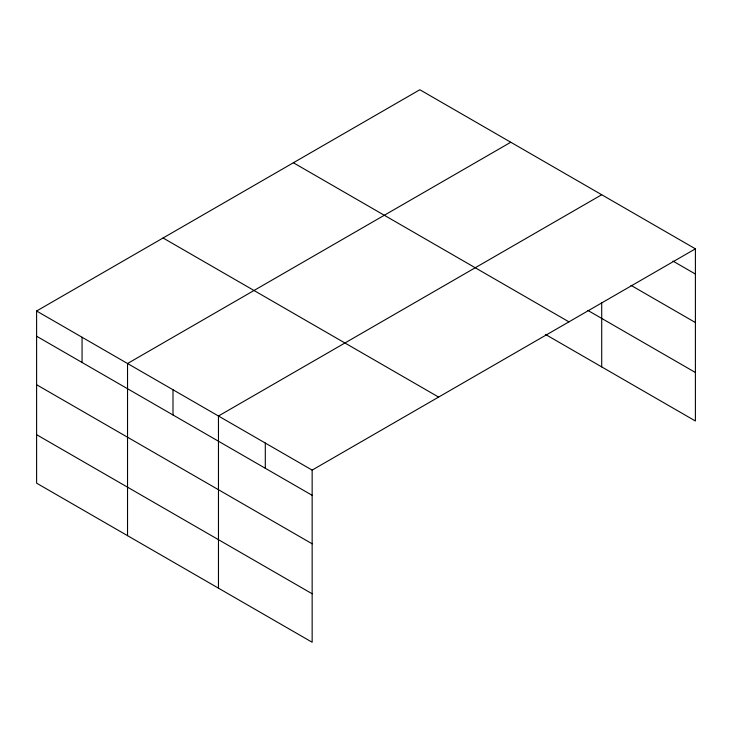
<?xml version="1.0" encoding="UTF-8"?>
<svg xmlns="http://www.w3.org/2000/svg" width="732" height="732" viewBox="0 0 732 732"><rect width="100%" height="100%" fill="white"/><g stroke="black" fill="none" stroke-linecap="round" stroke-linejoin="round"><path stroke-width="1.1" d="M695.4 248.834L419.848 89.743L36.6 311.008L36.6 483.166L312.152 642.257L312.152 470.1L695.4 248.834L695.4 420.992L545.377 334.378M510.78 142.246L127.533 363.511L127.533 535.668M601.713 194.739L218.465 416.005L218.465 588.171M672.955 261.095L695.4 274.052M630.993 285.352L695.4 322.538M587.878 310.423L695.4 372.497M293.376 162.76L568.929 321.851M163.071 237.992L438.624 397.083M36.6 311.008L312.152 470.1M36.6 336.226L312.152 495.317M36.6 384.721L312.152 543.803M36.6 434.68L312.152 593.771M601.713 302.517L601.713 366.906M265.304 443.052L265.304 468.27M172.999 389.753L172.999 414.98M82.066 337.26L82.066 362.477"/></g></svg>
